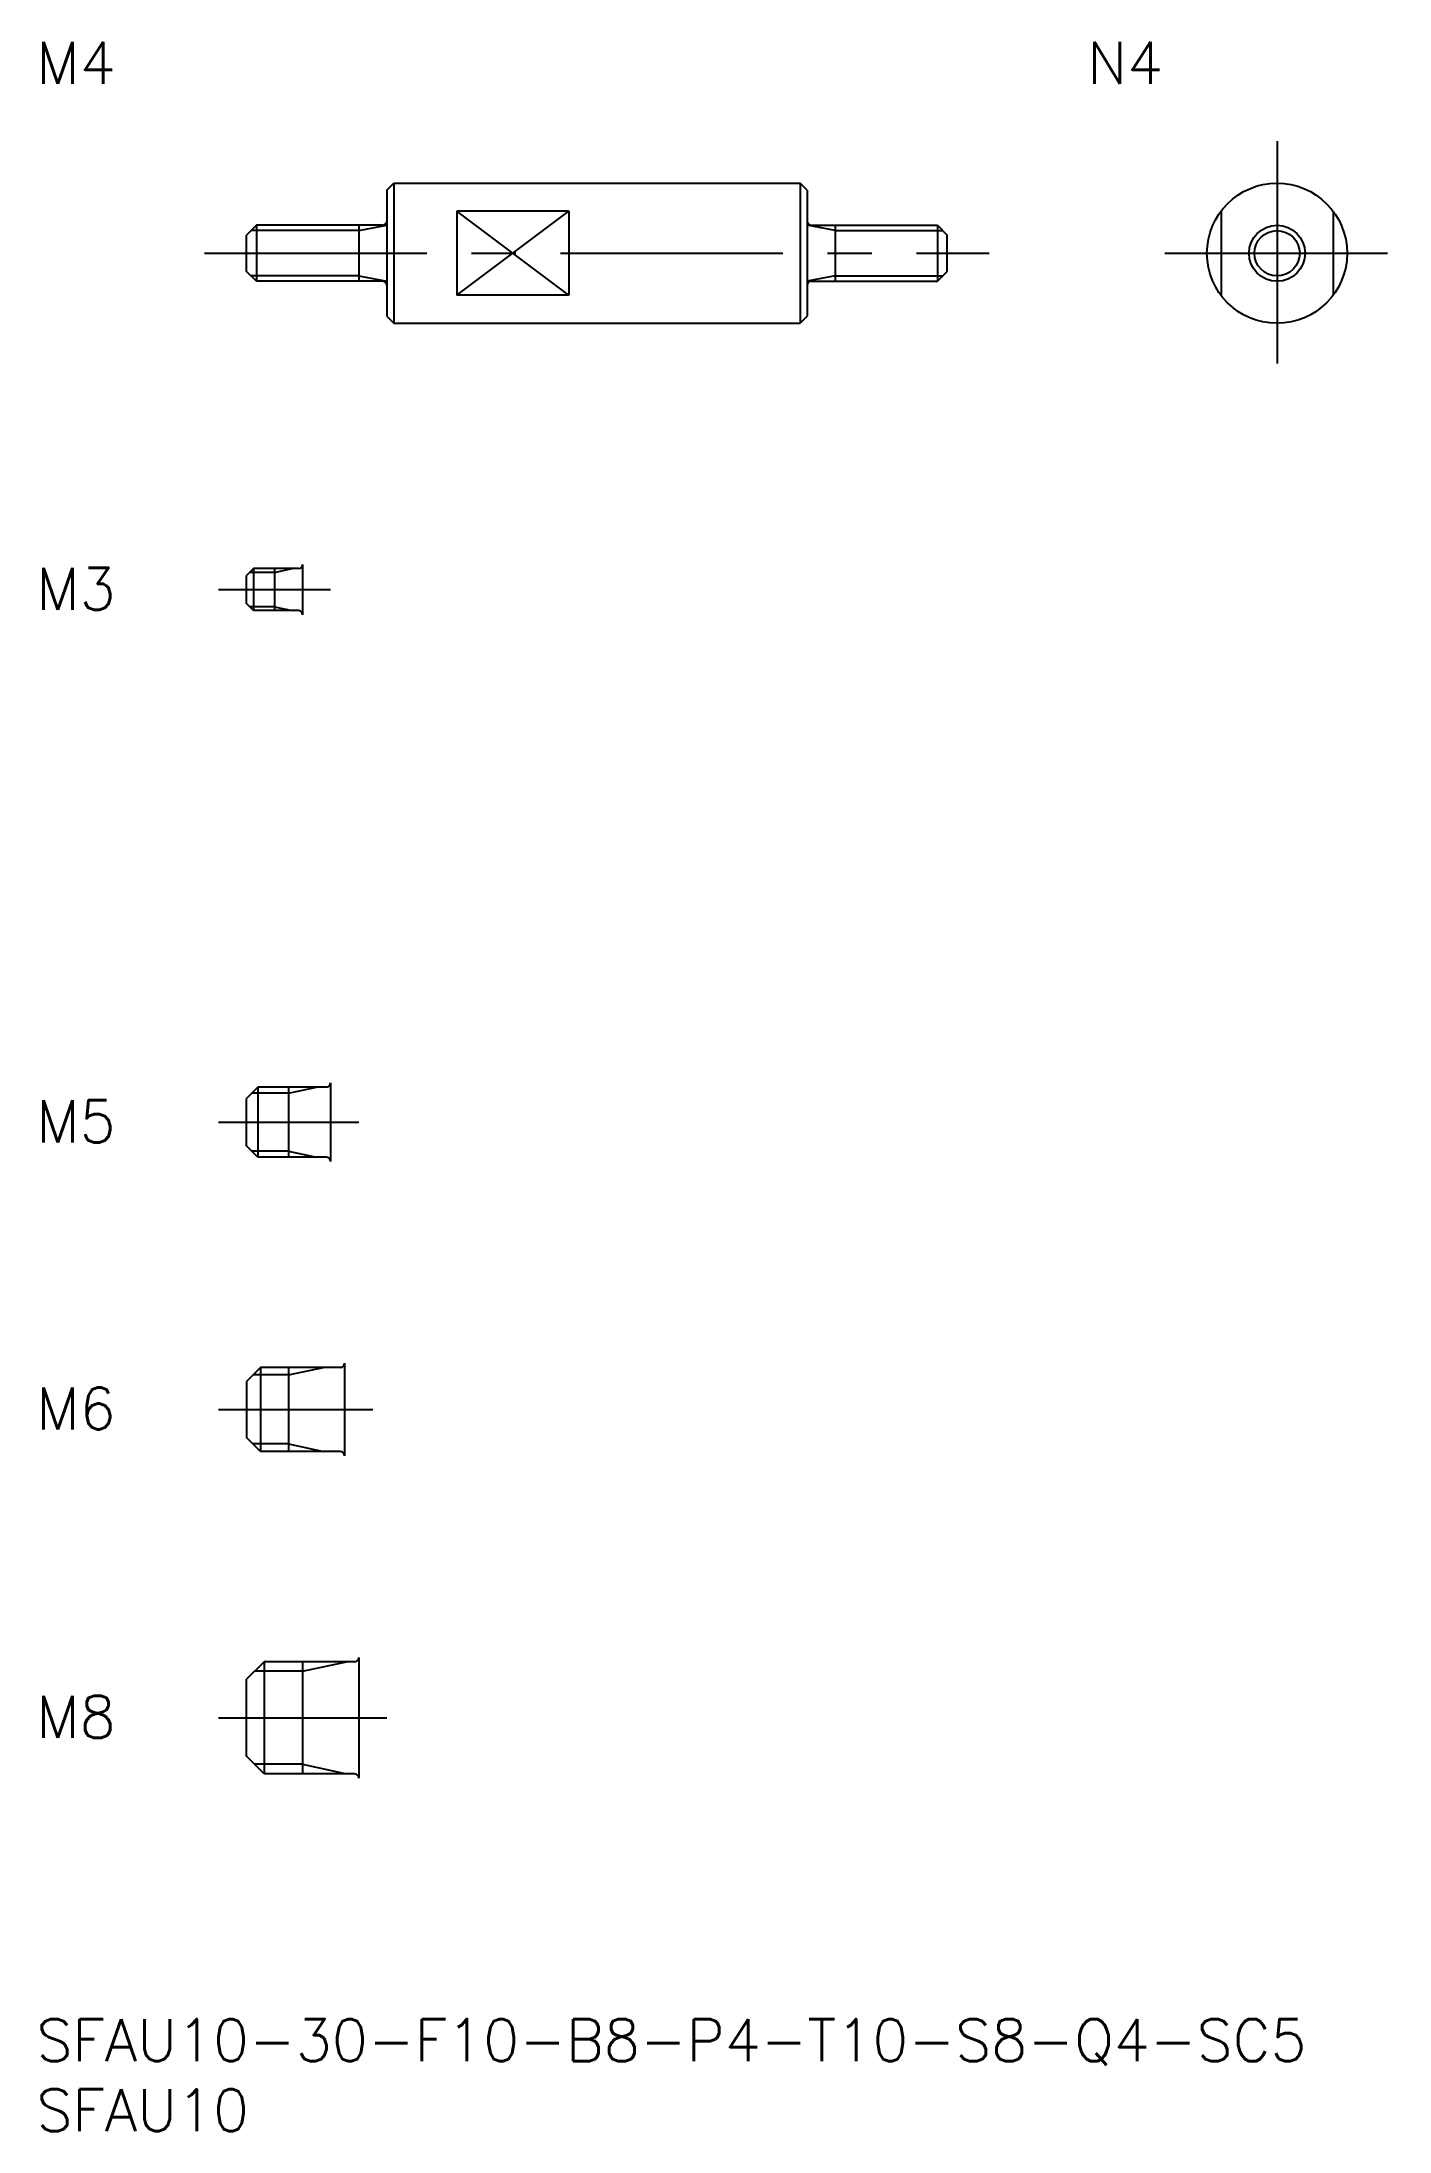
# Model space of a CAD drawing. Extents: x 0 to 97, y -8 to 141.
import ezdxf

# ---------------------------------------------------------------- set-up
doc = ezdxf.new("R2010")
doc.units = 0
doc.header["$LTSCALE"] = 0.5
doc.linetypes.add('CENTER', pattern=[50.8, 31.75, -6.35, 6.35, -6.35])
doc.linetypes.add('DASHED', pattern=[19.05, 12.7, -6.35])
for name, color, linetype in [('MSM_CENTER', 1, 'CENTER'), ('MSM_CONTINUOUS', 7, 'CONTINUOUS'), ('MSM_DASHED', 4, 'DASHED'), ('MSM_NARROW', 5, 'CONTINUOUS'), ('MSM_PART_NUMBER', 7, 'CONTINUOUS')]:
    doc.layers.add(name, color=color, linetype=linetype)
doc.styles.get("Standard").update_dxf_attribs({"font": 'txt.shx', "height": 1, "bigfont": 'bigfont.shx'})

# ---------------------------------------------------------------- blocks, each defined once
blk = doc.blocks.new('*U14')
at = {"layer": 'MSM_PART_NUMBER'}
blk.add_text('SFAU10-30-F10-B8-P4-T10-S8-Q4-SC5', height=3, dxfattribs=at).set_placement((0, -3))
blk = doc.blocks.new('*U15')
at = {"layer": 'MSM_PART_NUMBER'}
blk.add_text('SFAU10', height=3, dxfattribs=at).set_placement((0, -8))
blk = doc.blocks.new('*U16')
at = {"layer": 'MSM_PART_NUMBER'}
blk.add_text('M8', height=3, dxfattribs=at).set_placement((0, 20.06))
blk = doc.blocks.new('*U17')
at = {"layer": 'MSM_PART_NUMBER'}
blk.add_text('M6', height=3, dxfattribs=at).set_placement((0, 42.06))
blk = doc.blocks.new('*U18')
at = {"layer": 'MSM_PART_NUMBER'}
blk.add_text('M5', height=3, dxfattribs=at).set_placement((0, 62.56))
blk = doc.blocks.new('*U19')
at = {"layer": 'MSM_PART_NUMBER'}
blk.add_text('M4', height=3, dxfattribs=at).set_placement((0, 138.09))
blk = doc.blocks.new('*U20')
at = {"layer": 'MSM_PART_NUMBER'}
blk.add_text('N4', height=3, dxfattribs=at).set_placement((75, 138.09))
blk = doc.blocks.new('*U21')
at = {"layer": 'MSM_PART_NUMBER'}
blk.add_text('M3', height=3, dxfattribs=at).set_placement((0, 100.56))

msp = doc.modelspace()

# ---------------------------------------------------------------- linework, layer by layer
at = {"layer": 'MSM_CENTER'}
for p, q in [((88.54, 134), (88.54, 118)), ((12, 126), (68, 126)), ((80.54, 126), (96.54, 126)), ((13, 102), (21, 102)), ((13, 64), (23, 64)), ((13, 43.5), (24, 43.5)), ((13, 21.5), (25, 21.5))]:
    msp.add_line(p, q, dxfattribs=at)
at = {"layer": 'MSM_CONTINUOUS'}
for p, q in [((25, 130.5), (25.5, 131)), ((25, 130.5), (25, 121.5)), ((25.5, 131), (25.5, 121)), ((25.5, 131), (54.5, 131)), ((54.5, 131), (54.5, 121)), ((55, 130.5), (54.5, 131)), ((55, 130.5), (55, 121.5)), ((30, 129), (30, 123)), ((38, 129), (30, 129)), ((38, 129), (38, 123)), ((15.7, 128), (15, 127.3)), ((15, 124.7), (15, 127.3)), ((24.7, 128), (15.7, 128)), ((15.7, 128), (15.7, 124)), ((23, 128), (23, 124)), ((55.3, 128), (64.3, 128)), ((57, 128), (57, 124)), ((64.3, 128), (65, 127.3)), ((64.3, 128), (64.3, 124)), ((65, 124.7), (65, 127.3)), ((15.7, 124), (15, 124.7)), ((24.7, 124), (15.7, 124)), ((55.3, 124), (64.3, 124)), ((64.3, 124), (65, 124.7)), ((38, 123), (30, 123)), ((25, 121.5), (25.5, 121)), ((25.5, 121), (54.5, 121)), ((55, 121.5), (54.5, 121)), ((15.5, 103.5), (15, 103)), ((15, 101), (15, 103)), ((18.7, 103.5), (15.5, 103.5)), ((15.5, 103.5), (15.5, 100.5)), ((17, 103.5), (17, 100.5)), ((19, 103.8), (19, 100.2)), ((15.5, 100.5), (15, 101)), ((18.7, 100.5), (15.5, 100.5)), ((15.8, 66.5), (15, 65.7)), ((15, 62.3), (15, 65.7)), ((20.7, 66.5), (15.8, 66.5)), ((15.8, 66.5), (15.8, 61.5)), ((18, 66.5), (18, 61.5)), ((21, 66.8), (21, 61.2)), ((15.8, 61.5), (15, 62.3)), ((20.7, 61.5), (15.8, 61.5)), ((16, 46.5), (15, 45.5)), ((21.7, 46.5), (16, 46.5)), ((16, 46.5), (16, 40.5)), ((18, 46.5), (18, 40.5)), ((22, 46.8), (22, 40.2)), ((15, 45.5), (15, 41.5)), ((16, 40.5), (15, 41.5)), ((21.7, 40.5), (16, 40.5)), ((16.25, 25.5), (15, 24.25)), ((22.7, 25.5), (16.25, 25.5)), ((16.25, 25.5), (16.25, 17.5)), ((19, 25.5), (19, 17.5)), ((23, 25.8), (23, 17.2)), ((15, 18.75), (15, 24.25)), ((16.25, 17.5), (15, 18.75)), ((22.7, 17.5), (16.25, 17.5))]:
    msp.add_line(p, q, dxfattribs=at)
for radius in [5, 2]:
    msp.add_circle((88.54, 126), radius, dxfattribs=at)
for centre, start, end in [((24.7, 128.3), 270, 0), ((55.3, 128.3), 180, 270), ((24.7, 123.7), 0, 90), ((55.3, 123.7), 90, 180), ((18.7, 103.8), 270, 0), ((18.7, 100.2), 0, 90), ((20.7, 66.8), 270, 0), ((20.7, 61.2), 0, 90), ((21.7, 46.8), 270, 0), ((21.7, 40.2), 0, 90), ((22.7, 25.8), 270, 0), ((22.7, 17.2), 0, 90)]:
    msp.add_arc(centre, 0.3, start, end, dxfattribs=at)
at = {"layer": 'MSM_DASHED'}
for p, q in [((84.54, 129), (84.54, 123)), ((92.54, 129), (92.54, 123))]:
    msp.add_line(p, q, dxfattribs=at)
at = {"layer": 'MSM_NARROW'}
for p, q in [((38, 123), (30, 129)), ((30, 123), (38, 129)), ((23, 127.62), (15.32, 127.62)), ((23, 127.62), (25, 128)), ((57, 127.62), (55, 128)), ((57, 127.62), (64.68, 127.62)), ((23, 124.38), (15.32, 124.38)), ((23, 124.38), (25, 124)), ((57, 124.38), (55, 124)), ((57, 124.38), (64.68, 124.38)), ((17, 103.23), (15.23, 103.23)), ((17, 103.23), (18.25, 103.5)), ((17, 100.77), (15.23, 100.77)), ((17, 100.77), (18.25, 100.5)), ((18, 66.07), (15.37, 66.07)), ((18, 66.07), (20, 66.5)), ((18, 61.93), (15.37, 61.93)), ((18, 61.93), (20, 61.5)), ((18, 45.96), (20.5, 46.5)), ((18, 45.96), (15.46, 45.96)), ((18, 41.04), (15.46, 41.04)), ((18, 41.04), (20.5, 40.5)), ((19, 24.82), (22.13, 25.5)), ((19, 24.82), (15.57, 24.82)), ((19, 18.18), (15.57, 18.18)), ((19, 18.18), (22.13, 17.5))]:
    msp.add_line(p, q, dxfattribs=at)
msp.add_circle((88.54, 126), 1.62, dxfattribs=at)

# ---------------------------------------------------------------- block references
at = {"layer": 'MSM_CONTINUOUS'}
for name in ['*U19', '*U20', '*U21', '*U18', '*U17', '*U16', '*U14', '*U15']:
    msp.add_blockref(name, (0, 0), dxfattribs=at)

doc.saveas('drawing.dxf')
